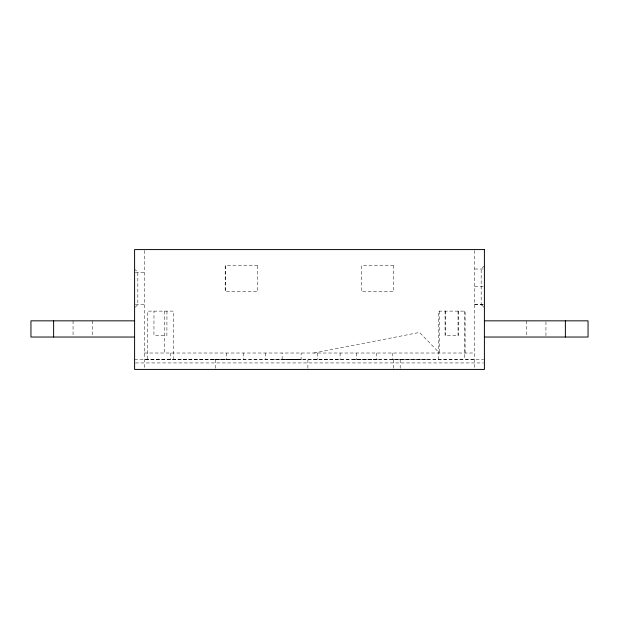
<?xml version="1.0" encoding="UTF-8"?>
<svg xmlns="http://www.w3.org/2000/svg" width="619" height="619" viewBox="0 0 619 619"><rect width="100%" height="100%" fill="white"/><g stroke="black" fill="none" stroke-linecap="round" stroke-linejoin="round"><path stroke-width="0.46" stroke-dasharray="3.1 2.32" d="M135.244 307.233L137.836 304.641L137.836 272.252L135.244 269.66M484.406 265.775L481.164 269.01L481.164 304.641L483.756 307.233M235.112 359.701L144.312 359.701L474.688 359.701M313.91 353.016L419.535 332.442L439.467 353.016M313.5 359.778L340.342 359.685M377.404 359.701L354.068 359.685L378.72 359.701M271.733 359.763L301.105 359.701L282.132 359.771L282.132 353.016M474.688 269.01L484.406 269.01M135.406 272.252L144.312 272.252M474.688 286.682L484.406 286.682M474.688 304.355L483.594 304.741M135.406 304.641L144.312 304.641M474.688 304.641L483.594 304.641M144.312 353.016L474.688 353.016M134.594 359.701L483.663 359.701M135.484 362.943L483.516 362.943M427.164 359.724L392.817 359.701L392.817 353.016M237.139 359.755L212.65 359.701L227.026 359.755M289.692 359.724L301.105 359.778L301.12 353.016M481.164 304.355L484.406 307.597M545.943 321.795L545.943 336.078M526.514 320.843L526.514 336.078M474.688 250.548L474.688 368.537M465.117 353.016L465.117 311.117L438.623 311.117L438.623 359.701M464.467 311.117L464.467 359.701M458.671 311.117L458.671 335.413L445.069 335.413L445.069 311.117M458.021 311.117L458.021 335.413M445.726 311.117L445.726 335.413M439.281 311.117L439.281 353.016M400.191 359.701L400.191 368.537M393.715 359.701L393.715 368.537M376.298 353.016L376.298 359.701M356.621 353.016L356.621 359.685M340.102 353.016L340.102 359.685M317.624 353.016L317.624 359.778M307.883 359.701L307.883 369.419M265.613 353.016L265.613 359.771M243.267 353.016L243.267 359.755M226.747 353.016L226.747 359.755M225.285 265.775L225.285 291.688M215.567 359.701L215.567 368.537M173.39 359.701L173.39 311.117L147.554 311.117L147.554 359.701M170.589 353.016L170.589 359.701M166.952 311.117L166.898 335.413L153.938 335.413L153.992 311.117M164.762 311.117L164.762 353.016M144.312 250.548L144.312 368.537M92.486 320.866L92.486 336.078M73.057 320.866L73.057 336.078M257.674 265.775L225.184 265.775L225.184 291.688L257.674 291.688L257.674 265.775M393.715 265.775L361.326 265.775L361.326 291.688L393.715 291.688L393.715 265.775"/><path stroke-width="0.93" d="M134.594 320.835L30.95 320.835L30.95 337.03L134.594 337.03M484.406 320.835L588.05 320.843L588.05 337.03L484.406 337.03M565.379 320.843L565.379 337.03M53.621 320.835L53.621 337.03M484.406 249.581L134.594 249.581L134.594 369.419L484.406 369.419L484.406 249.581"/></g></svg>
